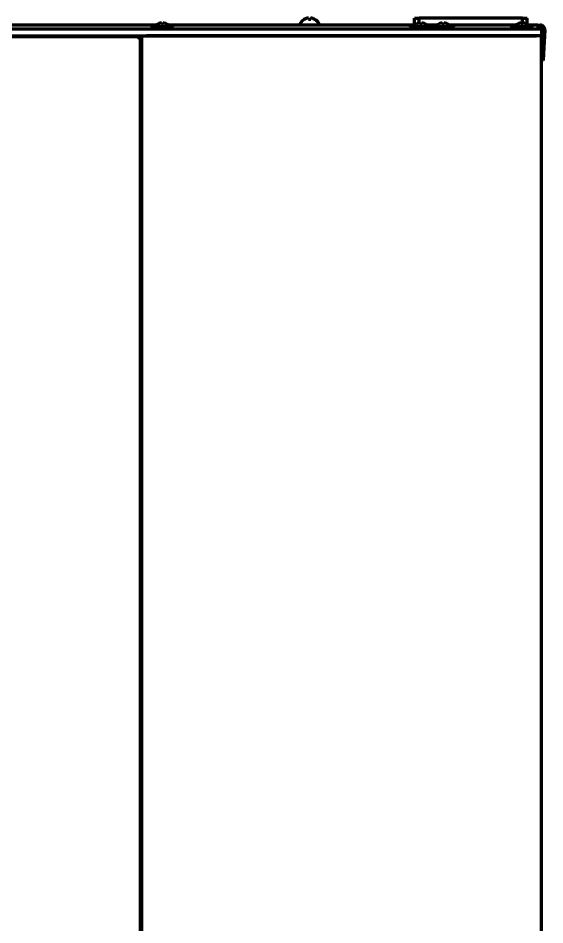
# Model space of a CAD drawing. Header units: inches. Extents: x -2898 to 7248, y 606 to 5598.
# Drawn here: x 3308.5 to 3532.5, y 3697.8 to 4083.4 of the extents above; entities that cross this region are included whole.
import ezdxf

# ---------------------------------------------------------------- set-up
doc = ezdxf.new("R2010")
doc.units = ezdxf.units.IN

msp = doc.modelspace()

# ---------------------------------------------------------------- linework, layer by layer
at = {"linetype": 'Continuous', "lineweight": 70}
for p, q in [((3430.15, 4082.79), (3430.15, 4082.82)), ((3434.75, 4082.82), (3434.75, 4082.79)), ((3477.05, 4080.34), (3477.05, 4083.34)), ((3477.05, 4083.34), (3479.05, 4083.34)), ((3523.05, 4083.34), (3479.05, 4083.34)), ((3479.05, 4081.23), (3479.05, 4083.34)), ((3523.05, 4080.83), (3523.05, 4083.34)), ((3523.05, 4083.34), (3525.05, 4083.34)), ((3525.05, 4080.59), (3525.05, 4083.34)), ((2643.05, 4078.84), (3529.05, 4078.84)), ((3367.24, 4080.34), (2804.86, 4080.34)), ((3365.3, 4079.44), (3365.3, 4079.24)), ((3365.7, 4079.84), (3373.9, 4079.84)), ((3367.92, 4080.84), (3367.92, 4080.82)), ((3369.42, 4080.82), (3369.42, 4081.22)), ((3370.17, 4081.22), (3370.17, 4080.82)), ((3371.67, 4080.82), (3371.67, 4080.84)), ((3477.23, 4080.34), (3372.33, 4080.34)), ((3374.3, 4079.24), (3374.3, 4079.44)), ((3428.45, 4080.94), (3428.45, 4080.74)), ((3436.45, 4080.74), (3436.45, 4080.94)), ((3475.3, 4079.44), (3475.3, 4079.24)), ((3475.7, 4079.84), (3483.9, 4079.84)), ((3477.92, 4080.84), (3477.92, 4080.82)), ((3479.42, 4080.82), (3479.42, 4081.22)), ((3480.17, 4081.22), (3480.17, 4080.82)), ((3481.67, 4080.82), (3481.67, 4080.84)), ((3486.75, 4080.34), (3482.35, 4080.34)), ((3484.3, 4079.24), (3484.3, 4079.44)), ((3484.8, 4079.44), (3484.8, 4079.24)), ((3485.2, 4079.84), (3493.4, 4079.84)), ((3487.42, 4080.84), (3487.42, 4080.82)), ((3488.92, 4080.82), (3488.92, 4081.22)), ((3489.67, 4081.22), (3489.67, 4080.82)), ((3491.17, 4080.82), (3491.17, 4080.84)), ((3520.25, 4080.34), (3491.85, 4080.34)), ((3493.8, 4079.24), (3493.8, 4079.44)), ((3518.3, 4079.44), (3518.3, 4079.24)), ((3518.7, 4079.84), (3526.9, 4079.84)), ((3520.92, 4080.84), (3520.92, 4080.82)), ((3522.42, 4080.82), (3522.42, 4081.22)), ((3523.17, 4081.22), (3523.17, 4080.82)), ((3524.67, 4080.82), (3524.67, 4080.84)), ((3529.55, 4080.34), (3525.34, 4080.34)), ((3527.3, 4079.24), (3527.3, 4079.44)), ((3529.05, 4078.84), (3531.05, 4078.84)), ((3529.55, 4080.34), (3530.55, 4080.34)), ((3529.55, 4080.34), (3529.55, 4078.84)), ((3529.55, 4079.34), (3530.55, 4079.34)), ((3531.05, 4078.84), (3531.05, 4075.84)), ((2643.05, 4075.84), (3529.05, 4075.84)), ((3360.55, 4075.34), (2811.55, 4075.34)), ((3325.05, 4075.84), (3325.05, 4075.34)), ((3360.55, 4075.34), (3359.55, 4074.34)), ((3360.05, 4075.84), (3360.05, 4075.34)), ((3360.55, 2625.94), (3360.55, 4075.34)), ((3361.05, 2625.86), (3361.05, 4075.84)), ((3529.05, 4075.84), (3363.05, 4075.84)), ((3531.05, 4075.84), (3529.05, 4075.84)), ((3531.05, 4075.84), (3529.05, 4075.84)), ((3531.55, 4078.29), (3531.05, 4068.78)), ((3531.05, 2427.84), (3531.05, 4075.84)), ((3532.54, 4078.24), (3532.03, 4068.34)), ((3532.03, 4068.34), (3531.87, 4065.34)), ((3531.87, 4065.34), (3531.05, 4065.39)), ((3361.05, 4044.34), (3360.55, 4044.34)), ((3361.05, 4043.84), (3360.54, 4043.84)), ((3361.05, 4003.84), (3360.54, 4003.84)), ((3361.05, 4003.34), (3360.55, 4003.34))]:
    msp.add_line(p, q, dxfattribs=at)
for centre, radius, start, end in [((3432.65, 4078.72), 4.8, 121.3727, 149.6988), ((3432.25, 4078.72), 4.8, 30.3012, 58.6273), ((3365.7, 4079.44), 0.4, 90, 180), ((3365.7, 4079.24), 0.4, 180, 270), ((3369.8, 4077.59), 3.75, 120, 143.1301), ((3369.8, 4077.59), 3.73, 103.5627, 120.1668), ((3369.8, 4077.59), 3.25, 83.3693, 96.6307), ((3369.8, 4077.59), 3.73, 59.8332, 76.4373), ((3369.8, 4077.59), 3.75, 36.8699, 60), ((3373.9, 4079.44), 0.4, 0, 90), ((3373.9, 4079.24), 0.4, 270, 0), ((3428.85, 4080.94), 0.4, 149.6988, 180), ((3428.85, 4080.74), 0.4, 180, 270), ((3436.05, 4080.74), 0.4, 270, 0), ((3436.05, 4080.94), 0.4, 0, 30.3012), ((3475.7, 4079.44), 0.4, 90, 180), ((3475.7, 4079.24), 0.4, 180, 270), ((3479.8, 4077.59), 3.75, 120, 143.1301), ((3479.8, 4077.59), 3.73, 103.5627, 120.1668), ((3479.8, 4077.59), 3.25, 83.3693, 96.6307), ((3479.8, 4077.59), 3.73, 59.8332, 76.4373), ((3479.8, 4077.59), 3.75, 36.8699, 60), ((3483.9, 4079.44), 0.4, 0, 90), ((3483.9, 4079.24), 0.4, 270, 0), ((3485.2, 4079.44), 0.4, 90, 180), ((3485.2, 4079.24), 0.4, 180, 270), ((3489.3, 4077.59), 3.75, 120, 143.1301), ((3489.3, 4077.59), 3.73, 103.5627, 120.1668), ((3489.3, 4077.59), 3.25, 83.3693, 96.6307), ((3489.3, 4077.59), 3.73, 59.8332, 76.4373), ((3489.3, 4077.59), 3.75, 36.8699, 60), ((3493.4, 4079.44), 0.4, 0, 90), ((3493.4, 4079.24), 0.4, 270, 0), ((3518.7, 4079.44), 0.4, 90, 180), ((3518.7, 4079.24), 0.4, 180, 270), ((3522.8, 4077.59), 3.75, 120, 143.1301), ((3522.8, 4077.59), 3.73, 103.5627, 120.1668), ((3522.8, 4077.59), 3.25, 83.3693, 96.6307), ((3522.8, 4077.59), 3.73, 59.8332, 76.4373), ((3522.8, 4077.59), 3.75, 36.8699, 60), ((3526.9, 4079.44), 0.4, 0, 90), ((3526.9, 4079.24), 0.4, 270, 0), ((3529.05, 4077.24), 2, 53.1274, 75.5208), ((3530.55, 4078.34), 2, 357, 90), ((3530.55, 4078.34), 1, 357, 90), ((3360.55, 4043.34), 1, 60.0005, 90)]:
    msp.add_arc(centre, radius, start, end, dxfattribs=at)
for centre, major_axis, start_param, end_param in [((3369.17, 4077.59), (0, -3.64), 3.044426, 3.23876), ((3370.42, 4077.59), (0, 3.64), 6.186018, 6.380352), ((3479.17, 4077.59), (0, -3.64), 3.044426, 3.23876), ((3480.42, 4077.59), (0, 3.64), 6.186018, 6.380352), ((3488.67, 4077.59), (0, -3.64), 3.044426, 3.23876), ((3489.92, 4077.59), (0, 3.64), 6.186018, 6.380352), ((3522.17, 4077.59), (0, -3.64), 3.044426, 3.23876), ((3523.42, 4077.59), (0, 3.64), 6.186018, 6.380352)]:
    msp.add_ellipse(centre, major_axis=major_axis, ratio=0.707107, start_param=start_param, end_param=end_param, dxfattribs=at)
for points in [[(3431.45, 4083.34), (3431.39, 4083.33), (3431.28, 4083.3), (3431.12, 4083.24), (3430.96, 4083.19), (3430.81, 4083.13), (3430.66, 4083.06), (3430.5, 4082.99), (3430.33, 4082.9), (3430.21, 4082.83), (3430.15, 4082.79)], [(3431.95, 4083.34), (3431.92, 4083.34), (3431.87, 4083.35), (3431.8, 4083.35), (3431.72, 4083.36), (3431.65, 4083.36), (3431.58, 4083.35), (3431.52, 4083.35), (3431.47, 4083.34), (3431.45, 4083.34)], [(3432.95, 4082.79), (3432.78, 4082.81), (3432.45, 4082.83), (3432.11, 4082.81), (3431.95, 4082.79)], [(3433.45, 4083.34), (3433.42, 4083.34), (3433.38, 4083.35), (3433.3, 4083.35), (3433.23, 4083.36), (3433.16, 4083.36), (3433.09, 4083.35), (3433.02, 4083.35), (3432.97, 4083.34), (3432.95, 4083.34)], [(3432.95, 4083.34), (3432.95, 4083.33), (3432.95, 4083.3), (3432.95, 4083.24), (3432.95, 4083.19), (3432.95, 4083.13), (3432.95, 4083.06), (3432.95, 4082.99), (3432.95, 4082.9), (3432.95, 4082.83), (3432.95, 4082.79)]]:
    msp.add_open_spline(points, degree=3, dxfattribs=at)
for points in [[(3431.95, 4082.79), (3431.95, 4082.91), (3431.95, 4083.02), (3431.95, 4083.16), (3431.95, 4083.2), (3431.95, 4083.28), (3431.95, 4083.31), (3431.95, 4083.34)], [(3434.75, 4082.79), (3434.54, 4082.91), (3434.33, 4083.02), (3434.01, 4083.16), (3433.9, 4083.2), (3433.68, 4083.28), (3433.56, 4083.31), (3433.45, 4083.34)]]:
    msp.add_open_spline(points, degree=3, knots=[0, 0, 0, 0, 0.5, 0.5, 0.75, 0.75, 1, 1, 1, 1], dxfattribs=at)

doc.saveas('drawing.dxf')
